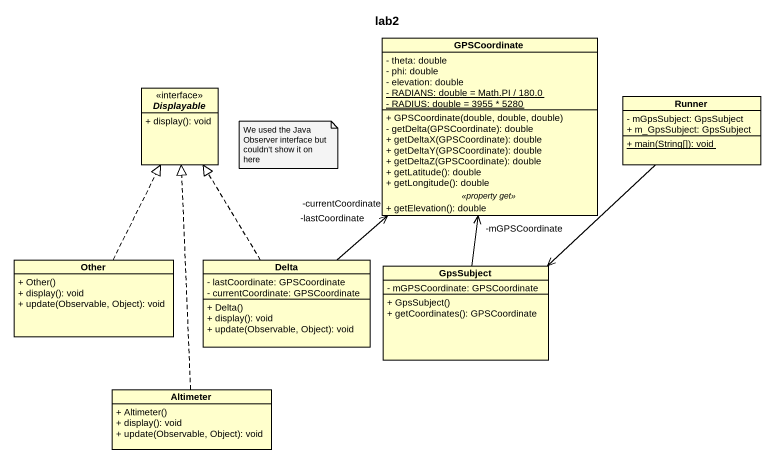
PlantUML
@startuml
title lab2
hide circle
hide empty members
skinparam classAttributeIconSize 0
class GPSCoordinate {
  - theta: double
  - phi: double
  - elevation: double
  {static} - RADIANS: double = Math.PI / 180.0
  {static} - RADIUS: double = 3955 * 5280
  --
  + GPSCoordinate(double, double, double)
  - getDelta(GPSCoordinate): double
  + getDeltaX(GPSCoordinate): double
  + getDeltaY(GPSCoordinate): double
  + getDeltaZ(GPSCoordinate): double
  + getLatitude(): double
  + getLongitude(): double
  .. <<property get>> ..
  + getElevation(): double
}
interface Displayable <<interface>> {
  + display(): void
}
class Runner {
  - mGpsSubject: GpsSubject
  + m_GpsSubject: GpsSubject
  {static} + main(String[]): void
}
class Other {
  + Other()
  + display(): void
  + update(Observable, Object): void
}
class Delta {
  - lastCoordinate: GPSCoordinate
  - currentCoordinate: GPSCoordinate
  + Delta()
  + display(): void
  + update(Observable, Object): void
}
class GpsSubject {
  - mGPSCoordinate: GPSCoordinate
  + GpsSubject()
  + getCoordinates(): GPSCoordinate
}
class Altimeter {
  + Altimeter()
  + display(): void
  + update(Observable, Object): void
}
Runner --> GpsSubject
Other .up.|> Displayable
Delta -up-> "-currentCoordinate" GPSCoordinate
Delta -up-> "-lastCoordinate" GPSCoordinate
Delta .up.|> Displayable
GpsSubject -up-> "-mGPSCoordinate" GPSCoordinate
Altimeter .up.|> Displayable
note as N1
  We used the Java Observer interface but couldn't show it on here
end note
@enduml
